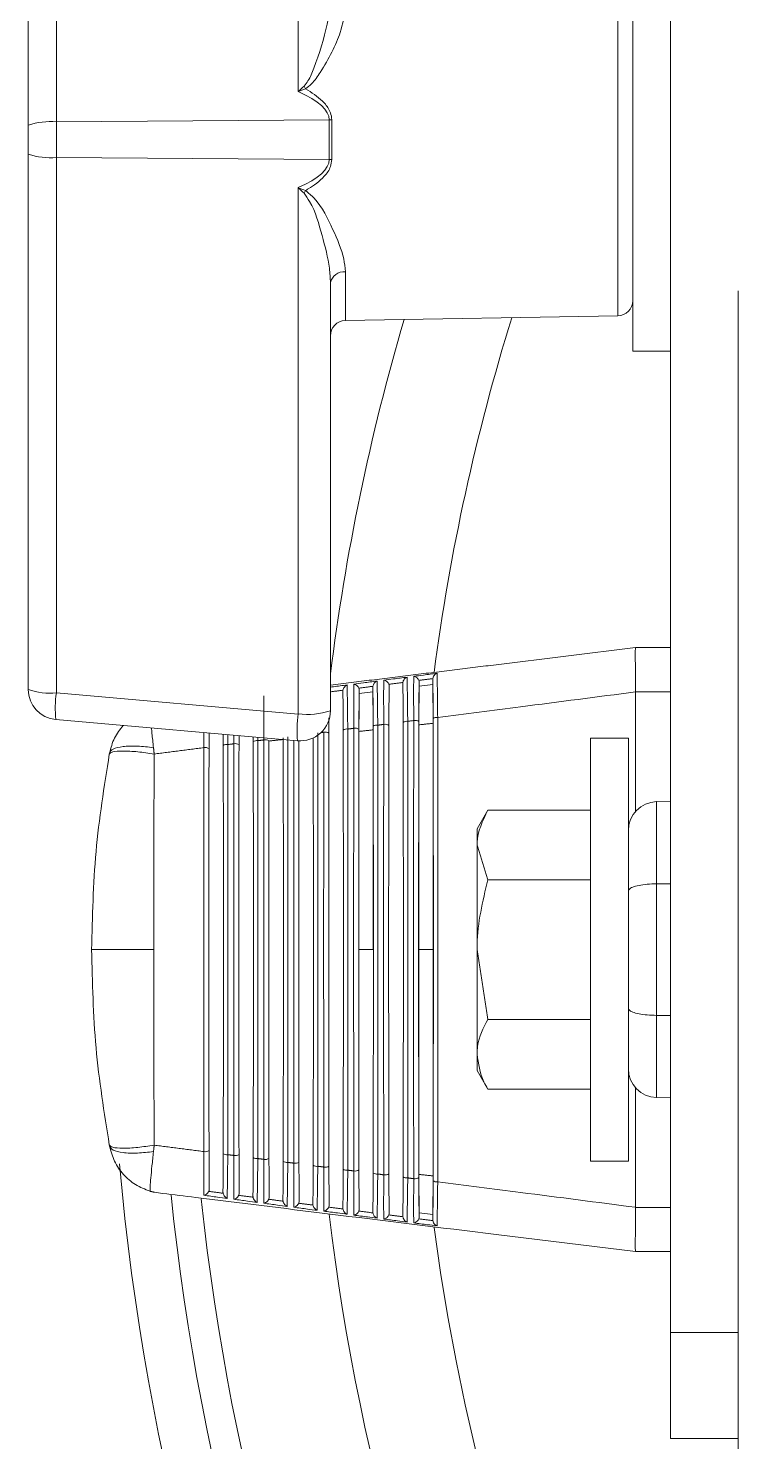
# Model space of a CAD drawing. Extents: x 11 to 120, y 2 to 94.
# Drawn here: x 108.796 to 110.288, y 39.5 to 42.426 of the extents above; entities that cross this region are included whole.
import ezdxf

# ---------------------------------------------------------------- set-up
doc = ezdxf.new("R2010")
doc.units = 0
doc.header["$MEASUREMENT"] = 0
doc.linetypes.add('SLD-Solid', pattern=[0])
doc.layers.add('OBJECT', color=7, linetype='CONTINUOUS')

msp = doc.modelspace()

# ---------------------------------------------------------------- linework, layer by layer
at = {"layer": 'OBJECT', "color": 7, "linetype": 'SLD-Solid', "lineweight": 15}
for p, q in [((110.1236, 39.7263), (110.1236, 48.6989)), ((109.3537, 42.2945), (109.3537, 43.3838)), ((108.7956, 42.2251), (108.7956, 43.3332)), ((108.8537, 43.34), (108.8537, 42.232)), ((110.0456, 42.6327), (110.0456, 41.7577)), ((110.0149, 42.1952), (110.0149, 42.5598)), ((108.7956, 42.1652), (108.7956, 42.2251)), ((108.8537, 42.232), (109.4179, 42.2363)), ((108.8537, 42.232), (108.8537, 42.1584)), ((109.4179, 42.154), (109.4179, 42.2363)), ((109.4233, 42.2363), (109.4233, 42.154)), ((110.0149, 41.8305), (110.0149, 42.1952)), ((108.7956, 41.0571), (108.7956, 42.1652)), ((108.8537, 42.1584), (109.4179, 42.154)), ((108.8537, 42.1584), (108.8537, 41.0503)), ((109.3537, 41.0065), (109.3537, 42.0959)), ((109.4513, 41.9217), (109.4513, 41.8207)), ((109.4206, 41.8988), (109.4206, 41.0134)), ((110.2636, 39.0189), (110.2636, 41.8825)), ((109.4513, 41.8207), (110.0149, 41.8305)), ((110.0456, 41.7577), (110.1236, 41.7577)), ((109.763, 41.1085), (110.0516, 41.1439)), ((110.0516, 41.1439), (110.1236, 41.1439)), ((110.0516, 41.1439), (110.0516, 41.1439)), ((109.604, 41.0721), (109.604, 41.0639)), ((109.6322, 41.0674), (109.6322, 41.0784)), ((108.8537, 41.0503), (109.3537, 41.0065)), ((109.48, 41.0557), (109.48, 41.0487)), ((109.48, 41.0487), (109.5082, 41.0522)), ((109.5082, 41.0522), (109.5082, 41.0621)), ((109.542, 41.0639), (109.542, 41.0563)), ((109.604, 41.0639), (109.6322, 41.0674)), ((110.1236, 41.0524), (110.0516, 41.0524)), ((110.0516, 41.0522), (110.0516, 40.8049)), ((109.3527, 40.9511), (108.8527, 40.9948)), ((110.0366, 40.9564), (109.9586, 40.9564)), ((109.9586, 40.0814), (109.9586, 40.9564)), ((110.0366, 40.0814), (110.0366, 40.9564)), ((109.7459, 40.8076), (109.7236, 40.7689)), ((109.9586, 40.8076), (109.7459, 40.8076)), ((110.1236, 40.8259), (110.095, 40.8252)), ((110.095, 40.8252), (110.095, 40.655)), ((109.7236, 40.7689), (109.7236, 40.7354)), ((109.7236, 40.7354), (109.7236, 40.5189)), ((109.9586, 40.6632), (109.7459, 40.6632)), ((110.095, 40.655), (110.095, 40.3828)), ((109.7236, 40.3024), (109.7236, 40.5189)), ((109.9586, 40.3746), (109.7459, 40.3746)), ((110.095, 40.3828), (110.095, 40.2127)), ((109.7236, 40.3024), (109.7236, 40.2689)), ((109.7236, 40.2689), (109.7459, 40.2302)), ((109.9586, 40.2302), (109.7459, 40.2302)), ((110.0516, 39.9856), (110.0516, 40.2329)), ((110.095, 40.2127), (110.1236, 40.2119)), ((109.9586, 40.0814), (110.0366, 40.0814)), ((109.232, 40.0155), (109.232, 40.0195)), ((109.294, 40.0071), (109.294, 40.0119)), ((109.356, 39.9987), (109.356, 40.0043)), ((109.418, 39.9904), (109.418, 39.9967)), ((109.4462, 39.9932), (109.4462, 39.984)), ((109.48, 39.9821), (109.48, 39.9891)), ((109.5082, 39.9856), (109.5082, 39.9757)), ((109.542, 39.9739), (109.542, 39.9815)), ((109.5702, 39.978), (109.5702, 39.9675)), ((109.604, 39.9657), (109.604, 39.9739)), ((109.604, 39.9739), (109.6322, 39.9704)), ((109.6322, 39.9704), (109.6322, 39.9594)), ((110.1236, 39.9855), (110.0516, 39.9855)), ((109.763, 39.9293), (110.0516, 39.8939)), ((110.0516, 39.8939), (110.1236, 39.8939)), ((110.0516, 39.8939), (110.0516, 39.8939)), ((110.1236, 39.7263), (110.2636, 39.7263)), ((110.1236, 39.5069), (110.1236, 39.7263)), ((110.1236, 39.5069), (110.2636, 39.5069))]:
    msp.add_line(p, q, dxfattribs=at)
for centre, radius, start, end in [((109.5259, 42.402), 0.1868, 211.0205, 212.9552), ((108.8401, 42.0975), 0.1351, 84.1987, 109.2242), ((109.4222, 41.6676), 0.5687, 89.8901, 90.4392), ((108.8401, 42.2928), 0.1351, 250.7758, 275.8013), ((109.4222, 42.7227), 0.5687, 269.5608, 270.1099), ((109.5259, 41.9883), 0.1868, 147.0448, 148.9795), ((109.4481, 41.894), 0.0279, 83.307, 169.932), ((110.0143, 41.8618), 0.0313, 271, 0), ((114.0116, 40.5189), 4.6263, 163.6296, 172.9173), ((109.4518, 41.7894), 0.0313, 91, 180), ((114.0116, 40.5189), 4.4142, 162.7664, 172.5306), ((108.8401, 41.1847), 0.1351, 250.7758, 275.8013), ((108.8581, 41.0571), 0.0625, 180, 265), ((109.074, 41.0182), 0.2226, 171.7225, 186.0293), ((109.3581, 41.0134), 0.0625, 265, 0), ((109.3711, 41.1673), 0.1617, 263.8455, 287.8399), ((109.574, 40.9745), 0.2226, 171.7225, 186.0293), ((109.5162, 40.9704), 0.0131, 80.7432, 124.1004), ((109.5334, 40.9704), 0.0148, 57.4683, 100.0237), ((109.5782, 40.9785), 0.013, 80.6532, 124.5694), ((109.5954, 40.9786), 0.0146, 57.0153, 100.1327), ((109.6402, 40.9867), 0.0128, 80.5657, 125.0343), ((109.4094, 40.954), 0.0152, 58.3852, 99.7992), ((109.4542, 40.9622), 0.0133, 80.8355, 123.6273), ((109.4714, 40.9622), 0.015, 57.9249, 99.9126), ((109.1615, 40.9211), 0.016, 60.2638, 99.3232), ((109.2061, 40.9295), 0.014, 81.2292, 121.693), ((109.2235, 40.9294), 0.0158, 59.7885, 99.4456), ((109.2681, 40.9377), 0.0138, 81.1271, 122.1828), ((109.2855, 40.9376), 0.0156, 59.317, 99.5657), ((110.0966, 40.7652), 0.06, 91.5, 180), ((110.0966, 40.2726), 0.06, 180, 268.5), ((114.0116, 40.5189), 5.0469, 185.0381, 264.7135), ((109.1615, 40.1167), 0.016, 260.6768, 299.7362), ((109.2061, 40.1083), 0.014, 238.307, 278.7708), ((109.2235, 40.1084), 0.0158, 260.5544, 300.2115), ((109.2681, 40.1001), 0.0138, 237.8172, 278.8729), ((109.2855, 40.1002), 0.0156, 260.4343, 300.683), ((109.3301, 40.092), 0.0136, 237.3315, 278.9726), ((109.3475, 40.092), 0.0154, 260.3164, 301.1508), ((109.3922, 40.0838), 0.0135, 236.85, 279.0698), ((109.4094, 40.0838), 0.0152, 260.2008, 301.6148), ((109.4542, 40.0756), 0.0133, 236.3727, 279.1645), ((109.4714, 40.0756), 0.015, 260.0874, 302.0751), ((109.5162, 40.0674), 0.0131, 235.8996, 279.2568), ((109.5334, 40.0674), 0.0148, 259.9763, 302.5317), ((109.5782, 40.0593), 0.013, 235.4306, 279.3468), ((109.5954, 40.0592), 0.0146, 259.8673, 302.9847), ((109.6402, 40.0511), 0.0128, 234.9657, 279.4343), ((114.0116, 40.5189), 4.9469, 185.8926, 264.1122), ((114.0116, 40.5189), 4.8857, 186.0606, 263.9478), ((114.0116, 40.5189), 4.6263, 186.7976, 263.2024), ((114.0116, 40.5189), 4.4142, 187.4899, 262.5279)]:
    msp.add_arc(centre, radius, start, end, dxfattribs=at)
for centre, major_axis, ratio, start_param, end_param in [((103.463, 42.1906), (5.9549, 0.0459), 0.0673, 6.282667, 6.429568), ((103.463, 42.1997), (5.9549, -0.0459), 0.0673, 6.136803, 6.283704), ((109.5602, 40.5189), (0, 2.2137), 0.008727, 1.359646, 1.781947), ((109.552, 40.5189), (0, 2.2143), 0.008727, 4.498356, 4.926421), ((109.6222, 40.5189), (0, 2.217), 0.008727, 1.356281, 1.785312), ((109.614, 40.5189), (0, 2.2176), 0.008727, 4.494993, 4.929785), ((109.304, 40.5189), (0, 2.2013), 0.008727, 4.511889, 4.912889), ((109.366, 40.5189), (0, 2.2046), 0.008727, 4.508493, 4.912379), ((109.4362, 40.5189), (0, 2.2072), 0.008727, 1.366399, 1.775193), ((109.428, 40.5189), (0, 2.2078), 0.008727, 4.505106, 4.919672), ((109.4982, 40.5189), (0, 2.2105), 0.008727, 1.363019, 1.778574), ((109.49, 40.5189), (0, 2.2111), 0.008727, 4.501727, 4.923051), ((109.1882, 40.5189), (0, 2.1942), 0.008727, 1.380004, 1.761588), ((109.18, 40.5189), (0, 2.1948), 0.008727, 4.518704, 4.906074), ((109.2502, 40.5189), (0, 2.1975), 0.008727, 1.376591, 1.765002), ((109.242, 40.5189), (0, 2.1981), 0.008727, 4.515292, 4.909486), ((109.3122, 40.5189), (0, 2.2007), 0.008727, 1.373185, 1.768407), ((109.3742, 40.5189), (0, 2.204), 0.008727, 1.373501, 1.771804)]:
    msp.add_ellipse(centre, major_axis=major_axis, ratio=ratio, start_param=start_param, end_param=end_param, dxfattribs=at)
for points, knots in [([(109.3659, 42.3058), (109.3687, 42.3093), (109.3776, 42.3206), (109.3945, 42.365), (109.4147, 42.425), (109.4189, 42.4725), (109.4206, 42.4915)], [0, 0, 0, 0, 0.064646, 0.203963, 0.682761, 1, 1, 1, 1]), ([(109.4513, 42.4686), (109.4488, 42.4518), (109.4426, 42.4099), (109.4123, 42.3539), (109.3858, 42.3131), (109.3734, 42.3036), (109.3692, 42.3004)], [0, 0, 0, 0, 0.316207, 0.785839, 0.927566, 1, 1, 1, 1]), ([(109.3537, 42.2945), (109.3538, 42.2945), (109.3578, 42.2984), (109.3619, 42.3021), (109.3659, 42.3058)], [0, 0, 0, 0, 0.023654, 1, 1, 1, 1]), ([(109.3692, 42.3004), (109.3642, 42.2985), (109.359, 42.2966), (109.3539, 42.2945), (109.3537, 42.2945)], [0, 0, 0, 0, 0.976245, 1, 1, 1, 1]), ([(109.3692, 42.3004), (109.3815, 42.2927), (109.4003, 42.2808), (109.4158, 42.2616), (109.422, 42.2482), (109.4228, 42.2413), (109.4233, 42.2363)], [0, 0, 0, 0, 0.495881, 0.76116, 0.830865, 1, 1, 1, 1]), ([(109.4233, 42.154), (109.4227, 42.1491), (109.4212, 42.1361), (109.4045, 42.1136), (109.3849, 42.0992), (109.371, 42.091), (109.3692, 42.0899)], [0, 0, 0, 0, 0.169267, 0.444069, 0.927204, 1, 1, 1, 1]), ([(109.3537, 42.0959), (109.3539, 42.0958), (109.359, 42.0937), (109.3642, 42.0918), (109.3692, 42.0899)], [0, 0, 0, 0, 0.023755, 1, 1, 1, 1]), ([(109.3659, 42.0845), (109.3619, 42.0882), (109.3578, 42.0919), (109.3538, 42.0958), (109.3537, 42.0959)], [0, 0, 0, 0, 0.976346, 1, 1, 1, 1]), ([(109.4206, 41.8988), (109.4201, 41.9088), (109.4185, 41.9402), (109.4031, 41.9964), (109.3885, 42.052), (109.3699, 42.0788), (109.3659, 42.0845)], [0, 0, 0, 0, 0.169973, 0.533452, 0.900124, 1, 1, 1, 1]), ([(109.3692, 42.0899), (109.3752, 42.0847), (109.401, 42.0623), (109.4256, 42.0092), (109.4483, 41.9581), (109.4506, 41.9306), (109.4513, 41.9217)], [0, 0, 0, 0, 0.109036, 0.471893, 0.829047, 1, 1, 1, 1]), ([(110.0516, 41.1439), (110.0513, 41.1425), (110.0508, 41.1398), (110.0509, 41.119), (110.0517, 41.0893), (110.0516, 41.0644), (110.0516, 41.0524)], [0, 0, 0, 0, 0.253584, 0.507165, 0.760847, 1, 1, 1, 1]), ([(109.4688, 41.0684), (109.4754, 41.0693), (109.4914, 41.0714), (109.5075, 41.0735), (109.5169, 41.0747)], [0, 0, 0, 0, 0.412497, 1, 1, 1, 1]), ([(109.5169, 41.0747), (109.5169, 41.0747), (109.5161, 41.0744), (109.5141, 41.0733), (109.5114, 41.0708), (109.5092, 41.0673), (109.5086, 41.0649), (109.5084, 41.0638)], [0, 0, 0, 0, 0.007883, 0.210618, 0.547453, 0.798165, 1, 1, 1, 1]), ([(109.5169, 41.0747), (109.5169, 41.074), (109.517, 41.0716), (109.5172, 41.0627), (109.5176, 41.0422), (109.518, 41.0124), (109.5182, 40.9914), (109.5183, 40.9833)], [0, 0, 0, 0, 0.059218, 0.209832, 0.510595, 0.811653, 1, 1, 1, 1]), ([(109.5308, 40.985), (109.5308, 40.9914), (109.5306, 41.011), (109.5305, 41.0403), (109.5306, 41.063), (109.5307, 41.073), (109.5308, 41.0758), (109.5308, 41.0765)], [0, 0, 0, 0, 0.150136, 0.453531, 0.756488, 0.940721, 1, 1, 1, 1]), ([(109.5308, 41.0765), (109.5374, 41.0774), (109.5534, 41.0794), (109.5695, 41.0815), (109.5789, 41.0827)], [0, 0, 0, 0, 0.412528, 1, 1, 1, 1]), ([(109.5412, 41.068), (109.5407, 41.069), (109.5396, 41.0712), (109.5368, 41.074), (109.5338, 41.0758), (109.5317, 41.0764), (109.5308, 41.0765), (109.5308, 41.0765)], [0, 0, 0, 0, 0.203476, 0.450054, 0.773099, 0.991938, 1, 1, 1, 1]), ([(109.5709, 40.9892), (109.5708, 41.0011), (109.5708, 41.0248), (109.5705, 41.0542), (109.5703, 41.0648), (109.5702, 41.0703)], [0, 0, 0, 0, 0.328087, 0.656253, 1, 1, 1, 1]), ([(109.5789, 41.0827), (109.5789, 41.0827), (109.578, 41.0824), (109.5759, 41.0813), (109.5732, 41.0788), (109.5711, 41.0753), (109.5706, 41.0729), (109.5703, 41.0718)], [0, 0, 0, 0, 0.007812, 0.231081, 0.559204, 0.802812, 1, 1, 1, 1]), ([(109.5789, 41.0827), (109.5789, 41.0821), (109.579, 41.0798), (109.5792, 41.0712), (109.5796, 41.0511), (109.58, 41.0213), (109.5802, 40.9999), (109.5803, 40.9914)], [0, 0, 0, 0, 0.059495, 0.208459, 0.505892, 0.803608, 1, 1, 1, 1]), ([(109.5928, 40.993), (109.5928, 40.9994), (109.5926, 41.019), (109.5925, 41.0482), (109.5926, 41.0711), (109.5927, 41.0811), (109.5928, 41.0839), (109.5928, 41.0845)], [0, 0, 0, 0, 0.148503, 0.448596, 0.748256, 0.940444, 1, 1, 1, 1]), ([(109.5928, 41.0845), (109.5994, 41.0854), (109.6154, 41.0875), (109.6315, 41.0895), (109.6409, 41.0908)], [0, 0, 0, 0, 0.412557, 1, 1, 1, 1]), ([(109.6032, 41.0761), (109.6028, 41.077), (109.6018, 41.079), (109.5994, 41.0817), (109.5963, 41.0837), (109.594, 41.0844), (109.5928, 41.0845), (109.5928, 41.0845)], [0, 0, 0, 0, 0.199298, 0.397083, 0.7009, 0.992023, 1, 1, 1, 1]), ([(109.6032, 41.0761), (109.6036, 41.075), (109.604, 41.0736), (109.604, 41.0723), (109.604, 41.0721)], [0, 0, 0, 0, 0.843628, 1, 1, 1, 1]), ([(109.604, 41.0721), (109.6039, 41.067), (109.6037, 41.0569), (109.6034, 41.028), (109.6034, 41.0035), (109.6033, 40.9908)], [0, 0, 0, 0, 0.324373, 0.64869, 1, 1, 1, 1]), ([(109.6329, 40.9972), (109.6328, 41.009), (109.6328, 41.0327), (109.6325, 41.0624), (109.6323, 41.0729), (109.6322, 41.0784)], [0, 0, 0, 0, 0.324207, 0.64849, 1, 1, 1, 1]), ([(109.6409, 41.0908), (109.6409, 41.0907), (109.6399, 41.0904), (109.6378, 41.0893), (109.6351, 41.0867), (109.633, 41.0833), (109.6325, 41.0809), (109.6323, 41.0798)], [0, 0, 0, 0, 0.007744, 0.250695, 0.570354, 0.807208, 1, 1, 1, 1]), ([(109.6409, 41.0908), (109.6409, 41.0901), (109.641, 41.0879), (109.6412, 41.0797), (109.6416, 41.0599), (109.642, 41.0301), (109.6422, 41.0083), (109.6423, 40.9994)], [0, 0, 0, 0, 0.059775, 0.207161, 0.501412, 0.795934, 1, 1, 1, 1]), ([(109.2829, 40.9529), (109.2828, 40.9594), (109.2827, 40.979), (109.2826, 41.0086), (109.2826, 41.0305), (109.2827, 41.0403), (109.2828, 41.0431), (109.2828, 41.0439)], [0, 0, 0, 0, 0.157481, 0.475733, 0.793524, 0.941799, 1, 1, 1, 1]), ([(109.4206, 41.0621), (109.4226, 41.0624), (109.434, 41.0639), (109.4455, 41.0654), (109.4549, 41.0666)], [0, 0, 0, 0, 0.176239, 1, 1, 1, 1]), ([(109.4468, 40.9733), (109.4468, 40.9851), (109.4467, 41.0089), (109.4465, 41.0377), (109.4463, 41.0485), (109.4462, 41.0538)], [0, 0, 0, 0, 0.336461, 0.673003, 1, 1, 1, 1]), ([(109.4549, 41.0666), (109.4549, 41.0666), (109.4542, 41.0663), (109.4522, 41.0653), (109.4496, 41.0628), (109.4473, 41.0593), (109.4467, 41.0568), (109.4464, 41.0557)], [0, 0, 0, 0, 0.007956, 0.189278, 0.535067, 0.793252, 1, 1, 1, 1]), ([(109.4549, 41.0666), (109.4549, 41.0659), (109.455, 41.0633), (109.4552, 41.0541), (109.4556, 41.0332), (109.456, 41.0036), (109.4562, 40.983), (109.4563, 40.9753)], [0, 0, 0, 0, 0.058943, 0.211285, 0.515535, 0.820092, 1, 1, 1, 1]), ([(109.4688, 40.977), (109.4688, 40.9834), (109.4687, 41.003), (109.4685, 41.0324), (109.4686, 41.0549), (109.4687, 41.0648), (109.4688, 41.0677), (109.4688, 41.0684)], [0, 0, 0, 0, 0.151845, 0.458695, 0.765103, 0.940995, 1, 1, 1, 1]), ([(109.4791, 41.06), (109.4786, 41.061), (109.4775, 41.0632), (109.4747, 41.066), (109.4717, 41.0677), (109.4696, 41.0683), (109.4688, 41.0684), (109.4688, 41.0684)], [0, 0, 0, 0, 0.207488, 0.460443, 0.790805, 0.99185, 1, 1, 1, 1]), ([(109.4791, 41.06), (109.4791, 41.06), (109.4796, 41.0588), (109.4799, 41.0574), (109.48, 41.0559), (109.48, 41.0557)], [0, 0, 0, 0, 0.022497, 0.828092, 1, 1, 1, 1]), ([(109.48, 41.0557), (109.4799, 41.0502), (109.4797, 41.0394), (109.4795, 41.0104), (109.4794, 40.9867), (109.4794, 40.9749)], [0, 0, 0, 0, 0.332714, 0.665366, 1, 1, 1, 1]), ([(109.4795, 40.9705), (109.4795, 40.9855), (109.4796, 41.0135), (109.4798, 41.0375), (109.4799, 41.0468), (109.48, 41.0487)], [0, 0, 0, 0, 0.477916, 0.890823, 1, 1, 1, 1]), ([(109.5088, 40.9813), (109.5088, 40.9931), (109.5087, 41.0168), (109.5085, 41.046), (109.5083, 41.0567), (109.5082, 41.0621)], [0, 0, 0, 0, 0.332167, 0.664414, 1, 1, 1, 1]), ([(109.5082, 41.0522), (109.5083, 41.0442), (109.5085, 41.0283), (109.5087, 40.9987), (109.5087, 40.9797), (109.5087, 40.9737)], [0, 0, 0, 0, 0.405542, 0.811028, 1, 1, 1, 1]), ([(109.5412, 41.068), (109.5415, 41.0669), (109.5419, 41.0655), (109.542, 41.0641), (109.542, 41.0639)], [0, 0, 0, 0, 0.835977, 1, 1, 1, 1]), ([(109.542, 41.0639), (109.5419, 41.0587), (109.5417, 41.0482), (109.5415, 41.0192), (109.5414, 40.9951), (109.5414, 40.9829)], [0, 0, 0, 0, 0.328437, 0.656814, 1, 1, 1, 1]), ([(109.6035, 40.9841), (109.6035, 40.997), (109.6036, 41.0229), (109.6038, 41.0493), (109.6039, 41.0602), (109.604, 41.0639)], [0, 0, 0, 0, 0.396562, 0.793191, 1, 1, 1, 1]), ([(109.6322, 41.0674), (109.6323, 41.0599), (109.6325, 41.0448), (109.6327, 41.0147), (109.6327, 40.9946), (109.6327, 40.9873)], [0, 0, 0, 0, 0.390004, 0.779955, 1, 1, 1, 1]), ([(110.0516, 41.0522), (109.9723, 41.0419), (109.8359, 41.0243), (109.6994, 41.0067), (109.6423, 40.9994)], [0, 0, 0, 0, 0.581449, 1, 1, 1, 1]), ([(108.9637, 40.9256), (108.9664, 40.9363), (108.9718, 40.9573), (108.985, 40.9744), (108.9915, 40.9827)], [0, 0, 0, 0, 0.512699, 1, 1, 1, 1]), ([(109.5183, 40.9833), (109.5183, 40.9768), (109.5184, 40.9442), (109.5186, 40.8062), (109.5188, 40.5876), (109.5187, 40.3085), (109.5184, 40.1395), (109.5183, 40.0545)], [0, 0, 0, 0, 0.021386, 0.106942, 0.450006, 0.723153, 1, 1, 1, 1]), ([(109.5308, 40.0528), (109.5308, 40.0594), (109.5308, 40.092), (109.5305, 40.2299), (109.5304, 40.449), (109.5304, 40.7293), (109.5307, 40.8994), (109.5308, 40.985)], [0, 0, 0, 0, 0.021311, 0.106567, 0.448429, 0.72234, 1, 1, 1, 1]), ([(109.5803, 40.9914), (109.5803, 40.9848), (109.5804, 40.9522), (109.5806, 40.8144), (109.5808, 40.5932), (109.5807, 40.3085), (109.5805, 40.1342), (109.5803, 40.0465)], [0, 0, 0, 0, 0.021019, 0.105105, 0.442277, 0.719147, 1, 1, 1, 1]), ([(109.5928, 40.0448), (109.5928, 40.0514), (109.5927, 40.084), (109.5925, 40.2218), (109.5923, 40.4435), (109.5924, 40.7293), (109.5927, 40.9047), (109.5928, 40.993)], [0, 0, 0, 0, 0.020946, 0.104745, 0.440757, 0.718361, 1, 1, 1, 1]), ([(109.6035, 40.9841), (109.6033, 40.8908), (109.6031, 40.7369), (109.603, 40.5805), (109.603, 40.5189)], [0, 0, 0, 0, 0.605766, 1, 1, 1, 1]), ([(109.6332, 40.5189), (109.6332, 40.5977), (109.6331, 40.7552), (109.6329, 40.91), (109.6327, 40.9873)], [0, 0, 0, 0, 0.500491, 1, 1, 1, 1]), ([(109.6423, 40.9994), (109.6424, 40.9928), (109.6424, 40.9603), (109.6426, 40.8225), (109.6428, 40.5987), (109.6428, 40.3085), (109.6425, 40.1289), (109.6423, 40.0384)], [0, 0, 0, 0, 0.020664, 0.10333, 0.434805, 0.715264, 1, 1, 1, 1]), ([(109.0503, 40.9775), (109.0506, 40.9739), (109.0517, 40.9623), (109.0534, 40.9472), (109.0546, 40.9368)], [0, 0, 0, 0, 0.312758, 1, 1, 1, 1]), ([(109.1589, 40.9369), (109.1589, 40.9435), (109.1588, 40.9547), (109.1587, 40.9642), (109.1587, 40.9681)], [0, 0, 0, 0, 0.5944, 1, 1, 1, 1]), ([(109.1695, 40.9671), (109.1695, 40.9657), (109.1695, 40.9564), (109.1695, 40.9448), (109.1694, 40.935)], [0, 0, 0, 0, 0.15458, 1, 1, 1, 1]), ([(109.208, 40.9638), (109.208, 40.9626), (109.2081, 40.9564), (109.2082, 40.9492), (109.2082, 40.9433)], [0, 0, 0, 0, 0.178089, 1, 1, 1, 1]), ([(109.3323, 40.9593), (109.3323, 40.9528), (109.3323, 40.9201), (109.3326, 40.7819), (109.3327, 40.571), (109.3326, 40.3085), (109.3324, 40.1554), (109.3323, 40.0785)], [0, 0, 0, 0, 0.022568, 0.112852, 0.474884, 0.735984, 1, 1, 1, 1]), ([(109.3943, 40.9673), (109.3943, 40.9608), (109.3944, 40.9281), (109.3946, 40.79), (109.3947, 40.5766), (109.3946, 40.3085), (109.3944, 40.1501), (109.3943, 40.0705)], [0, 0, 0, 0, 0.02216, 0.110811, 0.466294, 0.731564, 1, 1, 1, 1]), ([(109.4069, 40.0689), (109.4068, 40.0754), (109.4068, 40.1081), (109.4066, 40.2462), (109.4064, 40.4601), (109.4065, 40.7293), (109.4067, 40.8887), (109.4069, 40.9689)], [0, 0, 0, 0, 0.022079, 0.110408, 0.464595, 0.730691, 1, 1, 1, 1]), ([(109.4563, 40.9753), (109.4563, 40.9688), (109.4564, 40.9362), (109.4566, 40.7981), (109.4568, 40.5821), (109.4567, 40.3085), (109.4564, 40.1448), (109.4563, 40.0625)], [0, 0, 0, 0, 0.021766, 0.108843, 0.458007, 0.72729, 1, 1, 1, 1]), ([(109.4688, 40.0609), (109.4688, 40.0674), (109.4688, 40.1), (109.4686, 40.2381), (109.4684, 40.4546), (109.4685, 40.7293), (109.4687, 40.8941), (109.4688, 40.977)], [0, 0, 0, 0, 0.021688, 0.108454, 0.456371, 0.726448, 1, 1, 1, 1]), ([(109.4795, 40.9705), (109.4793, 40.8771), (109.4791, 40.7276), (109.4791, 40.5759), (109.4791, 40.5189)], [0, 0, 0, 0, 0.624364, 1, 1, 1, 1]), ([(109.5091, 40.5189), (109.5091, 40.5781), (109.5091, 40.7309), (109.5089, 40.8814), (109.5087, 40.9737)], [0, 0, 0, 0, 0.387367, 1, 1, 1, 1]), ([(108.9632, 40.9232), (108.9648, 40.925), (108.9681, 40.9287), (108.9895, 40.9304), (109.0202, 40.9289), (109.0443, 40.9253), (109.056, 40.9236)], [0, 0, 0, 0, 0.24117, 0.5, 0.75883, 1, 1, 1, 1]), ([(108.9637, 40.9256), (108.9654, 40.9286), (108.969, 40.9347), (108.9901, 40.9398), (109.0199, 40.9409), (109.0433, 40.9381), (109.0546, 40.9368)], [0, 0, 0, 0, 0.241561, 0.5, 0.758439, 1, 1, 1, 1]), ([(109.1589, 40.1009), (109.1589, 40.1075), (109.1589, 40.1402), (109.1587, 40.2787), (109.1585, 40.4822), (109.1586, 40.7293), (109.1588, 40.8675), (109.1589, 40.9369)], [0, 0, 0, 0, 0.023792, 0.118973, 0.500646, 0.749188, 1, 1, 1, 1]), ([(109.2082, 40.9433), (109.2083, 40.9367), (109.2083, 40.904), (109.2085, 40.7656), (109.2086, 40.56), (109.2086, 40.3085), (109.2083, 40.1661), (109.2082, 40.0945)], [0, 0, 0, 0, 0.02343, 0.117164, 0.493036, 0.745294, 1, 1, 1, 1]), ([(109.2209, 40.0929), (109.2209, 40.0994), (109.2208, 40.1322), (109.2206, 40.2705), (109.2205, 40.4767), (109.2206, 40.7293), (109.2208, 40.8728), (109.2209, 40.9449)], [0, 0, 0, 0, 0.023339, 0.11671, 0.491124, 0.744318, 1, 1, 1, 1]), ([(109.2703, 40.9513), (109.2703, 40.9448), (109.2703, 40.912), (109.2705, 40.7737), (109.2707, 40.5655), (109.2706, 40.3085), (109.2704, 40.1608), (109.2703, 40.0865)], [0, 0, 0, 0, 0.022991, 0.114968, 0.483791, 0.740558, 1, 1, 1, 1]), ([(109.2829, 40.0849), (109.2829, 40.0914), (109.2828, 40.1241), (109.2826, 40.2624), (109.2825, 40.4712), (109.2826, 40.7293), (109.2828, 40.8781), (109.2829, 40.9529)], [0, 0, 0, 0, 0.022904, 0.114532, 0.481954, 0.739618, 1, 1, 1, 1]), ([(109.3449, 40.0769), (109.3449, 40.0834), (109.3448, 40.1161), (109.3446, 40.2543), (109.3444, 40.4656), (109.3445, 40.7262), (109.3447, 40.8773), (109.3449, 40.9518)], [0, 0, 0, 0, 0.02272, 0.113615, 0.478092, 0.742808, 1, 1, 1, 1]), ([(109.056, 40.9236), (109.0557, 40.8571), (109.0551, 40.723), (109.055, 40.5873), (109.055, 40.5189)], [0, 0, 0, 0, 0.496376, 1, 1, 1, 1]), ([(109.7236, 40.7354), (109.7236, 40.7371), (109.7239, 40.7615), (109.7353, 40.7854), (109.7459, 40.8076)], [0, 0, 0, 0, 0.070214, 1, 1, 1, 1]), ([(109.7236, 40.5189), (109.7236, 40.5223), (109.7239, 40.5711), (109.7353, 40.6188), (109.7459, 40.6632)], [0, 0, 0, 0, 0.070214, 1, 1, 1, 1]), ([(110.095, 40.655), (110.0884, 40.6548), (110.0752, 40.6545), (110.0579, 40.652), (110.0446, 40.6484), (110.0379, 40.6442), (110.0366, 40.6414), (110.0366, 40.6402), (110.0366, 40.6402)], [0, 0, 0, 0, 0.210793, 0.421499, 0.634659, 0.853327, 0.995327, 1, 1, 1, 1]), ([(108.9266, 40.5189), (108.9284, 40.5189), (108.932, 40.5189), (108.9615, 40.5189), (109.0045, 40.5189), (109.0386, 40.5189), (109.055, 40.5189)], [0, 0, 0, 0, 0.240773, 0.5, 0.759227, 1, 1, 1, 1]), ([(109.056, 40.1142), (109.0557, 40.1807), (109.0551, 40.3148), (109.055, 40.4505), (109.055, 40.5189)], [0, 0, 0, 0, 0.496376, 1, 1, 1, 1]), ([(109.6035, 40.0537), (109.6033, 40.147), (109.6031, 40.301), (109.603, 40.4573), (109.603, 40.5189)], [0, 0, 0, 0, 0.605766, 1, 1, 1, 1]), ([(109.6332, 40.5189), (109.6332, 40.4401), (109.6331, 40.2826), (109.6329, 40.1278), (109.6327, 40.0505)], [0, 0, 0, 0, 0.500491, 1, 1, 1, 1]), ([(110.0366, 40.3976), (110.0366, 40.3976), (110.0366, 40.3964), (110.0379, 40.3936), (110.0446, 40.3894), (110.0579, 40.3858), (110.0752, 40.3833), (110.0884, 40.383), (110.095, 40.3828)], [0, 0, 0, 0, 0.004673, 0.146673, 0.365341, 0.578501, 0.789207, 1, 1, 1, 1]), ([(109.7236, 40.3024), (109.7238, 40.3081), (109.7249, 40.3325), (109.7368, 40.3563), (109.7459, 40.3746)], [0, 0, 0, 0, 0.231849, 1, 1, 1, 1]), ([(109.7459, 40.2302), (109.7431, 40.2352), (109.73, 40.2587), (109.7264, 40.2831), (109.7236, 40.3024)], [0, 0, 0, 0, 0.211001, 1, 1, 1, 1]), ([(108.9632, 40.1146), (108.9648, 40.1128), (108.9681, 40.1091), (108.9895, 40.1074), (109.0202, 40.1089), (109.0443, 40.1125), (109.056, 40.1142)], [0, 0, 0, 0, 0.24117, 0.5, 0.75883, 1, 1, 1, 1]), ([(108.9637, 40.1122), (108.9654, 40.1092), (108.969, 40.1031), (108.9901, 40.098), (109.0199, 40.0969), (109.0433, 40.0997), (109.0546, 40.101)], [0, 0, 0, 0, 0.241561, 0.5, 0.758439, 1, 1, 1, 1]), ([(109.1588, 40.0105), (109.1588, 40.0113), (109.1587, 40.0145), (109.1586, 40.0252), (109.1586, 40.0482), (109.1587, 40.0772), (109.1589, 40.0956), (109.1589, 40.1009)], [0, 0, 0, 0, 0.057678, 0.219414, 0.543377, 0.867765, 1, 1, 1, 1]), ([(109.1694, 40.1028), (109.1695, 40.0908), (109.1695, 40.0669), (109.1697, 40.0396), (109.1699, 40.0287), (109.17, 40.0239)], [0, 0, 0, 0, 0.361189, 0.722456, 1, 1, 1, 1]), ([(109.1982, 40.0173), (109.1983, 40.0235), (109.1985, 40.0359), (109.1987, 40.0649), (109.1987, 40.0866), (109.1988, 40.0965)], [0, 0, 0, 0, 0.352894, 0.705727, 1, 1, 1, 1]), ([(109.2082, 40.0945), (109.2082, 40.088), (109.2079, 40.0684), (109.2075, 40.0388), (109.2072, 40.0173), (109.207, 40.0076), (109.2069, 40.0048), (109.2069, 40.004)], [0, 0, 0, 0, 0.16013, 0.483001, 0.805363, 0.942123, 1, 1, 1, 1]), ([(109.2208, 40.0022), (109.2208, 40.003), (109.2207, 40.0061), (109.2206, 40.0164), (109.2206, 40.039), (109.2207, 40.0682), (109.2209, 40.0871), (109.2209, 40.0929)], [0, 0, 0, 0, 0.057936, 0.217495, 0.537029, 0.856977, 1, 1, 1, 1]), ([(109.2314, 40.0948), (109.2315, 40.0829), (109.2315, 40.059), (109.2317, 40.0313), (109.2319, 40.0204), (109.232, 40.0155)], [0, 0, 0, 0, 0.355595, 0.711266, 1, 1, 1, 1]), ([(109.2602, 40.0089), (109.2603, 40.0149), (109.2605, 40.0269), (109.2607, 40.0559), (109.2608, 40.0781), (109.2608, 40.0885)], [0, 0, 0, 0, 0.347531, 0.695003, 1, 1, 1, 1]), ([(109.2703, 40.0865), (109.2702, 40.08), (109.27, 40.0604), (109.2696, 40.0309), (109.2692, 40.0091), (109.269, 39.9994), (109.2689, 39.9965), (109.2689, 39.9958)], [0, 0, 0, 0, 0.158035, 0.476676, 0.794816, 0.941861, 1, 1, 1, 1]), ([(109.2828, 39.9939), (109.2828, 39.9947), (109.2827, 39.9977), (109.2826, 40.0077), (109.2826, 40.0299), (109.2827, 40.0592), (109.2828, 40.0786), (109.2829, 40.0849)], [0, 0, 0, 0, 0.058198, 0.215687, 0.531014, 0.846742, 1, 1, 1, 1]), ([(109.2934, 40.0868), (109.2934, 40.0749), (109.2935, 40.051), (109.2937, 40.023), (109.2939, 40.0121), (109.294, 40.0071)], [0, 0, 0, 0, 0.350315, 0.700707, 1, 1, 1, 1]), ([(109.3222, 40.0006), (109.3223, 40.0064), (109.3225, 40.018), (109.3227, 40.047), (109.3228, 40.0696), (109.3228, 40.0805)], [0, 0, 0, 0, 0.342466, 0.684876, 1, 1, 1, 1]), ([(109.3323, 40.0785), (109.3322, 40.072), (109.332, 40.0524), (109.3316, 40.023), (109.3312, 40.001), (109.331, 39.9911), (109.3309, 39.9883), (109.3309, 39.9875)], [0, 0, 0, 0, 0.156042, 0.470658, 0.784781, 0.941595, 1, 1, 1, 1]), ([(109.3448, 39.9857), (109.3448, 39.9865), (109.3447, 39.9893), (109.3446, 39.999), (109.3446, 40.0208), (109.3447, 40.0503), (109.3448, 40.0701), (109.3449, 40.0769)], [0, 0, 0, 0, 0.058463, 0.213983, 0.525307, 0.837021, 1, 1, 1, 1]), ([(109.3554, 40.0789), (109.3554, 40.0669), (109.3555, 40.0431), (109.3557, 40.0148), (109.3559, 40.0039), (109.356, 39.9987)], [0, 0, 0, 0, 0.345325, 0.690725, 1, 1, 1, 1]), ([(109.3842, 39.9922), (109.3843, 39.9979), (109.3845, 40.0091), (109.3847, 40.0381), (109.3848, 40.0612), (109.3848, 40.0725)], [0, 0, 0, 0, 0.337675, 0.675297, 1, 1, 1, 1]), ([(109.3943, 40.0705), (109.3942, 40.064), (109.394, 40.0444), (109.3936, 40.015), (109.3932, 39.9928), (109.393, 39.983), (109.3929, 39.9801), (109.3929, 39.9794)], [0, 0, 0, 0, 0.154143, 0.464926, 0.775223, 0.941326, 1, 1, 1, 1]), ([(109.4068, 39.9775), (109.4068, 39.9783), (109.4067, 39.981), (109.4066, 39.9904), (109.4066, 40.0117), (109.4067, 40.0414), (109.4068, 40.0616), (109.4069, 40.0689)], [0, 0, 0, 0, 0.058731, 0.212374, 0.519887, 0.827777, 1, 1, 1, 1]), ([(109.4174, 40.0709), (109.4174, 40.059), (109.4175, 40.0352), (109.4177, 40.0065), (109.4179, 39.9956), (109.418, 39.9904)], [0, 0, 0, 0, 0.340601, 0.681276, 1, 1, 1, 1]), ([(109.4462, 39.984), (109.4463, 39.9894), (109.4465, 40.0003), (109.4467, 40.0292), (109.4468, 40.0528), (109.4468, 40.0645)], [0, 0, 0, 0, 0.333137, 0.666224, 1, 1, 1, 1]), ([(109.4563, 40.0625), (109.4562, 40.056), (109.456, 40.0365), (109.4556, 40.0071), (109.4552, 39.9847), (109.455, 39.9748), (109.4549, 39.9719), (109.4549, 39.9712)], [0, 0, 0, 0, 0.152333, 0.459461, 0.766109, 0.941054, 1, 1, 1, 1]), ([(109.4688, 39.9694), (109.4688, 39.9701), (109.4687, 39.9727), (109.4686, 39.9818), (109.4685, 40.0027), (109.4686, 40.0325), (109.4688, 40.0531), (109.4688, 40.0609)], [0, 0, 0, 0, 0.059002, 0.210856, 0.514734, 0.81898, 1, 1, 1, 1]), ([(109.4794, 40.0629), (109.4794, 40.051), (109.4795, 40.0272), (109.4797, 39.9983), (109.4799, 39.9875), (109.48, 39.9821)], [0, 0, 0, 0, 0.336123, 0.672318, 1, 1, 1, 1]), ([(109.5082, 39.9757), (109.5083, 39.981), (109.5085, 39.9915), (109.5087, 40.0204), (109.5088, 40.0443), (109.5088, 40.0566)], [0, 0, 0, 0, 0.328834, 0.657619, 1, 1, 1, 1]), ([(109.5183, 40.0545), (109.5182, 40.048), (109.518, 40.0285), (109.5176, 39.9992), (109.5172, 39.9766), (109.517, 39.9666), (109.5169, 39.9638), (109.5169, 39.9631)], [0, 0, 0, 0, 0.150605, 0.454244, 0.75741, 0.940779, 1, 1, 1, 1]), ([(109.5308, 39.9613), (109.5308, 39.962), (109.5307, 39.9644), (109.5306, 39.9733), (109.5305, 39.9938), (109.5306, 40.0236), (109.5308, 40.0447), (109.5308, 40.0528)], [0, 0, 0, 0, 0.059276, 0.209421, 0.509831, 0.810598, 1, 1, 1, 1]), ([(109.5414, 40.0549), (109.5414, 40.0431), (109.5415, 40.0193), (109.5417, 39.99), (109.5419, 39.9793), (109.542, 39.9739)], [0, 0, 0, 0, 0.331872, 0.663815, 1, 1, 1, 1]), ([(109.5702, 39.9675), (109.5703, 39.9726), (109.5705, 39.9827), (109.5707, 40.0116), (109.5708, 40.0359), (109.5709, 40.0486)], [0, 0, 0, 0, 0.324747, 0.649448, 1, 1, 1, 1]), ([(109.5803, 40.0465), (109.5803, 40.04), (109.58, 40.0205), (109.5796, 39.9913), (109.5792, 39.9684), (109.579, 39.9585), (109.5789, 39.9557), (109.5789, 39.9551)], [0, 0, 0, 0, 0.148954, 0.449261, 0.7491, 0.940502, 1, 1, 1, 1]), ([(109.6033, 40.047), (109.6034, 40.0351), (109.6034, 40.0114), (109.6037, 39.9818), (109.6039, 39.9712), (109.604, 39.9657)], [0, 0, 0, 0, 0.327832, 0.655734, 1, 1, 1, 1]), ([(109.6035, 40.0537), (109.6035, 40.0408), (109.6036, 40.0149), (109.6038, 39.9885), (109.6039, 39.9776), (109.604, 39.9739)], [0, 0, 0, 0, 0.396562, 0.793191, 1, 1, 1, 1]), ([(109.6322, 39.9704), (109.6323, 39.9779), (109.6325, 39.993), (109.6327, 40.0231), (109.6327, 40.0432), (109.6327, 40.0505)], [0, 0, 0, 0, 0.390004, 0.779955, 1, 1, 1, 1]), ([(109.1588, 40.0105), (109.1588, 40.0105), (109.1592, 40.0105), (109.1609, 40.011), (109.1636, 40.0125), (109.1668, 40.0153), (109.1681, 40.0176), (109.1688, 40.0186)], [0, 0, 0, 0, 0.008659, 0.099997, 0.471213, 0.763081, 1, 1, 1, 1]), ([(109.17, 40.0239), (109.1699, 40.0226), (109.1697, 40.0207), (109.169, 40.0191), (109.1688, 40.0186)], [0, 0, 0, 0, 0.73075, 1, 1, 1, 1]), ([(109.1985, 40.0147), (109.1985, 40.015), (109.1983, 40.0159), (109.1982, 40.0168), (109.1982, 40.0173)], [0, 0, 0, 0, 0.349939, 1, 1, 1, 1]), ([(109.5928, 39.9533), (109.5928, 39.9539), (109.5927, 39.9562), (109.5926, 39.9648), (109.5925, 39.9849), (109.5926, 40.0148), (109.5928, 40.0363), (109.5928, 40.0448)], [0, 0, 0, 0, 0.059553, 0.208066, 0.505163, 0.802607, 1, 1, 1, 1]), ([(109.6322, 39.9594), (109.6323, 39.9643), (109.6325, 39.974), (109.6328, 40.0028), (109.6328, 40.0275), (109.6329, 40.0406)], [0, 0, 0, 0, 0.320862, 0.641681, 1, 1, 1, 1]), ([(109.6423, 40.0384), (109.6423, 40.032), (109.642, 40.0125), (109.6416, 39.9833), (109.6412, 39.9603), (109.641, 39.9504), (109.6409, 39.9477), (109.6409, 39.947)], [0, 0, 0, 0, 0.147376, 0.444496, 0.741154, 0.940222, 1, 1, 1, 1]), ([(110.0516, 39.9856), (109.9723, 39.9959), (109.8359, 40.0135), (109.6994, 40.0311), (109.6423, 40.0384)], [0, 0, 0, 0, 0.581449, 1, 1, 1, 1]), ([(109.0565, 40.0166), (109.0622, 40.0159), (109.0906, 40.0123), (109.21, 39.9976), (109.4398, 39.9691), (109.6469, 39.9436), (109.763, 39.9293)], [0, 0, 0, 0, 0.024148, 0.120739, 0.507103, 1, 1, 1, 1]), ([(109.2069, 40.004), (109.2003, 40.0049), (109.1843, 40.007), (109.1682, 40.0092), (109.1588, 40.0105)], [0, 0, 0, 0, 0.412316, 1, 1, 1, 1]), ([(109.1985, 40.0147), (109.1989, 40.0135), (109.1997, 40.0109), (109.2023, 40.0072), (109.2049, 40.0051), (109.2065, 40.0042), (109.2069, 40.004), (109.2069, 40.004)], [0, 0, 0, 0, 0.229448, 0.521602, 0.905447, 0.991713, 1, 1, 1, 1]), ([(109.2208, 40.0022), (109.2208, 40.0022), (109.2213, 40.0023), (109.223, 40.0027), (109.2258, 40.0042), (109.2289, 40.0071), (109.2302, 40.0094), (109.2308, 40.0104)], [0, 0, 0, 0, 0.008547, 0.122921, 0.485786, 0.769314, 1, 1, 1, 1]), ([(109.2689, 39.9958), (109.2623, 39.9966), (109.2463, 39.9988), (109.2302, 40.0009), (109.2208, 40.0022)], [0, 0, 0, 0, 0.412356, 1, 1, 1, 1]), ([(109.232, 40.0155), (109.2319, 40.0141), (109.2317, 40.0124), (109.231, 40.0108), (109.2308, 40.0104)], [0, 0, 0, 0, 0.750494, 1, 1, 1, 1]), ([(109.2605, 40.0065), (109.2604, 40.0067), (109.2603, 40.0075), (109.2602, 40.0084), (109.2602, 40.0089)], [0, 0, 0, 0, 0.324163, 1, 1, 1, 1]), ([(109.2605, 40.0065), (109.2608, 40.0053), (109.2616, 40.0027), (109.2641, 39.9991), (109.2667, 39.9969), (109.2684, 39.996), (109.2689, 39.9958), (109.2689, 39.9958)], [0, 0, 0, 0, 0.223273, 0.506281, 0.880299, 0.991802, 1, 1, 1, 1]), ([(109.2828, 39.9939), (109.2828, 39.9939), (109.2834, 39.994), (109.2852, 39.9945), (109.288, 39.9961), (109.2911, 39.9989), (109.2923, 40.0012), (109.2929, 40.0022)], [0, 0, 0, 0, 0.00844, 0.145047, 0.499694, 0.77523, 1, 1, 1, 1]), ([(109.3309, 39.9875), (109.3243, 39.9884), (109.3083, 39.9905), (109.2922, 39.9927), (109.2828, 39.9939)], [0, 0, 0, 0, 0.412394, 1, 1, 1, 1]), ([(109.294, 40.0071), (109.2939, 40.0058), (109.2937, 40.0041), (109.2931, 40.0025), (109.2929, 40.0022)], [0, 0, 0, 0, 0.771743, 1, 1, 1, 1]), ([(109.3224, 39.9983), (109.3224, 39.9985), (109.3223, 39.9993), (109.3222, 40), (109.3222, 40.0006)], [0, 0, 0, 0, 0.293665, 1, 1, 1, 1]), ([(109.3224, 39.9983), (109.3228, 39.9972), (109.3235, 39.9946), (109.3259, 39.991), (109.3285, 39.9887), (109.3303, 39.9878), (109.3309, 39.9875), (109.3309, 39.9875)], [0, 0, 0, 0, 0.217446, 0.491759, 0.85615, 0.991886, 1, 1, 1, 1]), ([(109.3448, 39.9857), (109.3448, 39.9857), (109.3455, 39.9858), (109.3474, 39.9863), (109.3502, 39.9879), (109.3532, 39.9908), (109.3544, 39.993), (109.355, 39.994)], [0, 0, 0, 0, 0.008339, 0.166404, 0.51297, 0.780848, 1, 1, 1, 1]), ([(109.356, 39.9987), (109.3559, 39.9974), (109.3557, 39.9958), (109.3551, 39.9943), (109.355, 39.994)], [0, 0, 0, 0, 0.794582, 1, 1, 1, 1]), ([(109.3844, 39.9902), (109.3844, 39.9903), (109.3843, 39.991), (109.3842, 39.9917), (109.3842, 39.9922)], [0, 0, 0, 0, 0.25744, 1, 1, 1, 1]), ([(109.3844, 39.9902), (109.3847, 39.989), (109.3854, 39.9865), (109.3878, 39.983), (109.3904, 39.9806), (109.3923, 39.9796), (109.3929, 39.9794), (109.3929, 39.9794)], [0, 0, 0, 0, 0.211945, 0.477991, 0.832968, 0.991967, 1, 1, 1, 1]), ([(109.418, 39.9904), (109.4179, 39.9891), (109.4177, 39.9876), (109.4172, 39.9862), (109.417, 39.9859)], [0, 0, 0, 0, 0.81911, 1, 1, 1, 1]), ([(109.3929, 39.9794), (109.3863, 39.9802), (109.3703, 39.9823), (109.3542, 39.9844), (109.3448, 39.9857)], [0, 0, 0, 0, 0.41243, 1, 1, 1, 1]), ([(109.4068, 39.9775), (109.4068, 39.9775), (109.4075, 39.9776), (109.4095, 39.9782), (109.4124, 39.9798), (109.4153, 39.9827), (109.4165, 39.9849), (109.417, 39.9859)], [0, 0, 0, 0, 0.008242, 0.187016, 0.525647, 0.786187, 1, 1, 1, 1]), ([(109.4549, 39.9712), (109.4483, 39.9721), (109.4323, 39.9742), (109.4162, 39.9763), (109.4068, 39.9775)], [0, 0, 0, 0, 0.412464, 1, 1, 1, 1]), ([(109.4464, 39.9821), (109.4464, 39.9822), (109.4463, 39.9828), (109.4462, 39.9835), (109.4462, 39.984)], [0, 0, 0, 0, 0.214161, 1, 1, 1, 1]), ([(109.4464, 39.9821), (109.4467, 39.981), (109.4473, 39.9785), (109.4496, 39.975), (109.4522, 39.9725), (109.4542, 39.9715), (109.4549, 39.9712), (109.4549, 39.9712)], [0, 0, 0, 0, 0.206748, 0.464933, 0.810722, 0.992044, 1, 1, 1, 1]), ([(109.4688, 39.9694), (109.4688, 39.9694), (109.4696, 39.9695), (109.4717, 39.9701), (109.4746, 39.9718), (109.4775, 39.9746), (109.4786, 39.9768), (109.4791, 39.9778)], [0, 0, 0, 0, 0.00815, 0.206907, 0.537753, 0.791262, 1, 1, 1, 1]), ([(109.5169, 39.9631), (109.5103, 39.964), (109.4943, 39.9661), (109.4782, 39.9682), (109.4688, 39.9694)], [0, 0, 0, 0, 0.412497, 1, 1, 1, 1]), ([(109.48, 39.9821), (109.4799, 39.9809), (109.4797, 39.9794), (109.4792, 39.978), (109.4791, 39.9778)], [0, 0, 0, 0, 0.845441, 1, 1, 1, 1]), ([(109.5084, 39.974), (109.5083, 39.9741), (109.5083, 39.9747), (109.5082, 39.9752), (109.5082, 39.9757)], [0, 0, 0, 0, 0.162033, 1, 1, 1, 1]), ([(109.5084, 39.974), (109.5086, 39.9729), (109.5092, 39.9705), (109.5114, 39.967), (109.5141, 39.9645), (109.5161, 39.9634), (109.5169, 39.9631), (109.5169, 39.9631)], [0, 0, 0, 0, 0.201835, 0.452547, 0.789382, 0.992117, 1, 1, 1, 1]), ([(109.5308, 39.9613), (109.5308, 39.9613), (109.5319, 39.9615), (109.5342, 39.9621), (109.5372, 39.9641), (109.5397, 39.9668), (109.5407, 39.9688), (109.5412, 39.9698)], [0, 0, 0, 0, 0.00806, 0.282725, 0.593802, 0.796123, 1, 1, 1, 1]), ([(109.5789, 39.9551), (109.5723, 39.9559), (109.5563, 39.958), (109.5402, 39.9601), (109.5308, 39.9613)], [0, 0, 0, 0, 0.412528, 1, 1, 1, 1]), ([(109.542, 39.9739), (109.5419, 39.9727), (109.5417, 39.9712), (109.5412, 39.9699), (109.5412, 39.9698)], [0, 0, 0, 0, 0.873708, 1, 1, 1, 1]), ([(109.5703, 39.966), (109.5703, 39.966), (109.5703, 39.9666), (109.5702, 39.9671), (109.5702, 39.9675)], [0, 0, 0, 0, 0.098577, 1, 1, 1, 1]), ([(109.5703, 39.966), (109.5706, 39.9649), (109.5711, 39.9625), (109.5732, 39.959), (109.5759, 39.9565), (109.578, 39.9554), (109.5789, 39.9551), (109.5789, 39.9551)], [0, 0, 0, 0, 0.197188, 0.440796, 0.768919, 0.992188, 1, 1, 1, 1]), ([(109.5928, 39.9533), (109.5928, 39.9533), (109.594, 39.9534), (109.5963, 39.9541), (109.5994, 39.9561), (109.6018, 39.9588), (109.6028, 39.9608), (109.6032, 39.9618)], [0, 0, 0, 0, 0.007977, 0.2991, 0.602917, 0.800702, 1, 1, 1, 1]), ([(109.604, 39.9657), (109.6039, 39.9645), (109.6038, 39.9631), (109.6033, 39.9619), (109.6032, 39.9618)], [0, 0, 0, 0, 0.904059, 1, 1, 1, 1]), ([(109.6323, 39.958), (109.6323, 39.958), (109.6323, 39.9585), (109.6322, 39.9589), (109.6322, 39.9594)], [0, 0, 0, 0, 0.020265, 1, 1, 1, 1]), ([(110.0516, 39.8939), (110.0513, 39.8953), (110.0508, 39.898), (110.0509, 39.9188), (110.0517, 39.9485), (110.0516, 39.9734), (110.0516, 39.9855)], [0, 0, 0, 0, 0.253584, 0.507165, 0.760847, 1, 1, 1, 1]), ([(109.6409, 39.947), (109.6343, 39.9479), (109.6183, 39.95), (109.6022, 39.952), (109.5928, 39.9533)], [0, 0, 0, 0, 0.412557, 1, 1, 1, 1]), ([(109.6323, 39.958), (109.6325, 39.9569), (109.633, 39.9546), (109.6351, 39.9511), (109.6378, 39.9485), (109.6399, 39.9474), (109.6409, 39.9471), (109.6409, 39.947)], [0, 0, 0, 0, 0.192792, 0.429646, 0.749305, 0.992256, 1, 1, 1, 1])]:
    msp.add_open_spline(points, degree=3, knots=knots, dxfattribs=at)
for points, degree in [([(109.4206, 41.0663), (109.763, 41.1085)], 1), ([(109.5703, 41.0718), (109.5412, 41.068)], 1), ([(109.5702, 41.0703), (109.5703, 41.0718)], 1), ([(109.6323, 41.0798), (109.6032, 41.0761)], 1), ([(109.6322, 41.0784), (109.6323, 41.0798)], 1), ([(109.4464, 41.0557), (109.4206, 41.0524)], 1), ([(109.4462, 41.0538), (109.4464, 41.0557)], 1), ([(109.5084, 41.0638), (109.4791, 41.06)], 1), ([(109.5082, 41.0621), (109.5084, 41.0638)], 1), ([(110.0516, 41.0524), (110.0516, 41.0522)], 1), ([(109.4175, 40.9984), (109.4174, 40.9669)], 1), ([(109.5308, 40.985), (109.5183, 40.9833)], 1), ([(109.5928, 40.993), (109.5803, 40.9914)], 1), ([(109.6327, 40.9873), (109.6035, 40.9841)], 1), ([(109.1988, 40.9414), (109.1987, 40.9646)], 1), ([(109.2209, 40.9449), (109.2208, 40.9626)], 1), ([(109.2315, 40.9617), (109.2314, 40.943)], 1), ([(109.2608, 40.9493), (109.2608, 40.9591)], 1), ([(109.2702, 40.9583), (109.2703, 40.9513)], 1), ([(109.3227, 40.9537), (109.2935, 40.9506)], 1), ([(109.4069, 40.9689), (109.4006, 40.9681)], 1), ([(109.4688, 40.977), (109.4563, 40.9753)], 1), ([(109.5087, 40.9737), (109.4795, 40.9705)], 1), ([(108.9632, 40.9232), (108.9637, 40.9256)], 1), ([(109.0546, 40.9368), (109.056, 40.9236)], 1), ([(109.1589, 40.9369), (109.056, 40.9236)], 1), ([(109.2209, 40.9449), (109.2082, 40.9433)], 1), ([(109.2829, 40.9529), (109.2703, 40.9513)], 1), ([(108.9266, 40.5189), (108.9281, 40.5867), (108.9312, 40.7223), (108.9525, 40.8562), (108.9632, 40.9232)], 3), ([(109.7459, 40.6632), (109.7236, 40.7354)], 1), ([(110.095, 40.655), (110.1236, 40.6552)], 1), ([(108.9266, 40.5189), (108.9281, 40.4511), (108.9312, 40.3155), (108.9525, 40.1816), (108.9632, 40.1146)], 3), ([(109.4791, 40.5189), (109.5091, 40.5189)], 1), ([(109.603, 40.5189), (109.6332, 40.5189)], 1), ([(109.7459, 40.3746), (109.7236, 40.5189)], 1), ([(110.1236, 40.3826), (110.095, 40.3828)], 1), ([(108.9632, 40.1146), (108.9637, 40.1122)], 1), ([(108.9637, 40.1122), (108.9665, 40.1015), (108.9722, 40.0802), (108.9914, 40.0529), (109.0165, 40.0309), (109.0371, 40.0229), (109.0474, 40.0189)], 3), ([(109.0546, 40.101), (109.056, 40.1142)], 1), ([(109.1589, 40.1009), (109.056, 40.1142)], 1), ([(109.0474, 40.0189), (109.0474, 40.0216), (109.0474, 40.0271), (109.0489, 40.0458), (109.0512, 40.0705), (109.0535, 40.0909), (109.0546, 40.101)], 3), ([(109.2209, 40.0929), (109.2082, 40.0945)], 1), ([(109.2829, 40.0849), (109.2703, 40.0865)], 1), ([(109.3449, 40.0769), (109.3323, 40.0785)], 1), ([(109.4069, 40.0689), (109.3943, 40.0705)], 1), ([(109.4688, 40.0609), (109.4563, 40.0625)], 1), ([(109.5308, 40.0528), (109.5183, 40.0545)], 1), ([(109.5928, 40.0448), (109.5803, 40.0465)], 1), ([(109.6327, 40.0505), (109.6035, 40.0537)], 1), ([(109.0292, 40.026), (109.0292, 40.026)], 1), ([(109.0474, 40.0189), (109.0565, 40.0166)], 1), ([(109.1688, 40.0186), (109.1985, 40.0147)], 1), ([(109.2308, 40.0104), (109.2605, 40.0065)], 1), ([(109.2929, 40.0022), (109.3224, 39.9983)], 1), ([(109.355, 39.994), (109.3844, 39.9902)], 1), ([(109.417, 39.9859), (109.4464, 39.9821)], 1), ([(109.4791, 39.9778), (109.5084, 39.974)], 1), ([(109.5412, 39.9698), (109.5703, 39.966)], 1), ([(109.6032, 39.9618), (109.6323, 39.958)], 1), ([(110.0516, 39.9855), (110.0516, 39.9856)], 1)]:
    msp.add_open_spline(points, degree=degree, dxfattribs=at)

doc.saveas('drawing.dxf')
